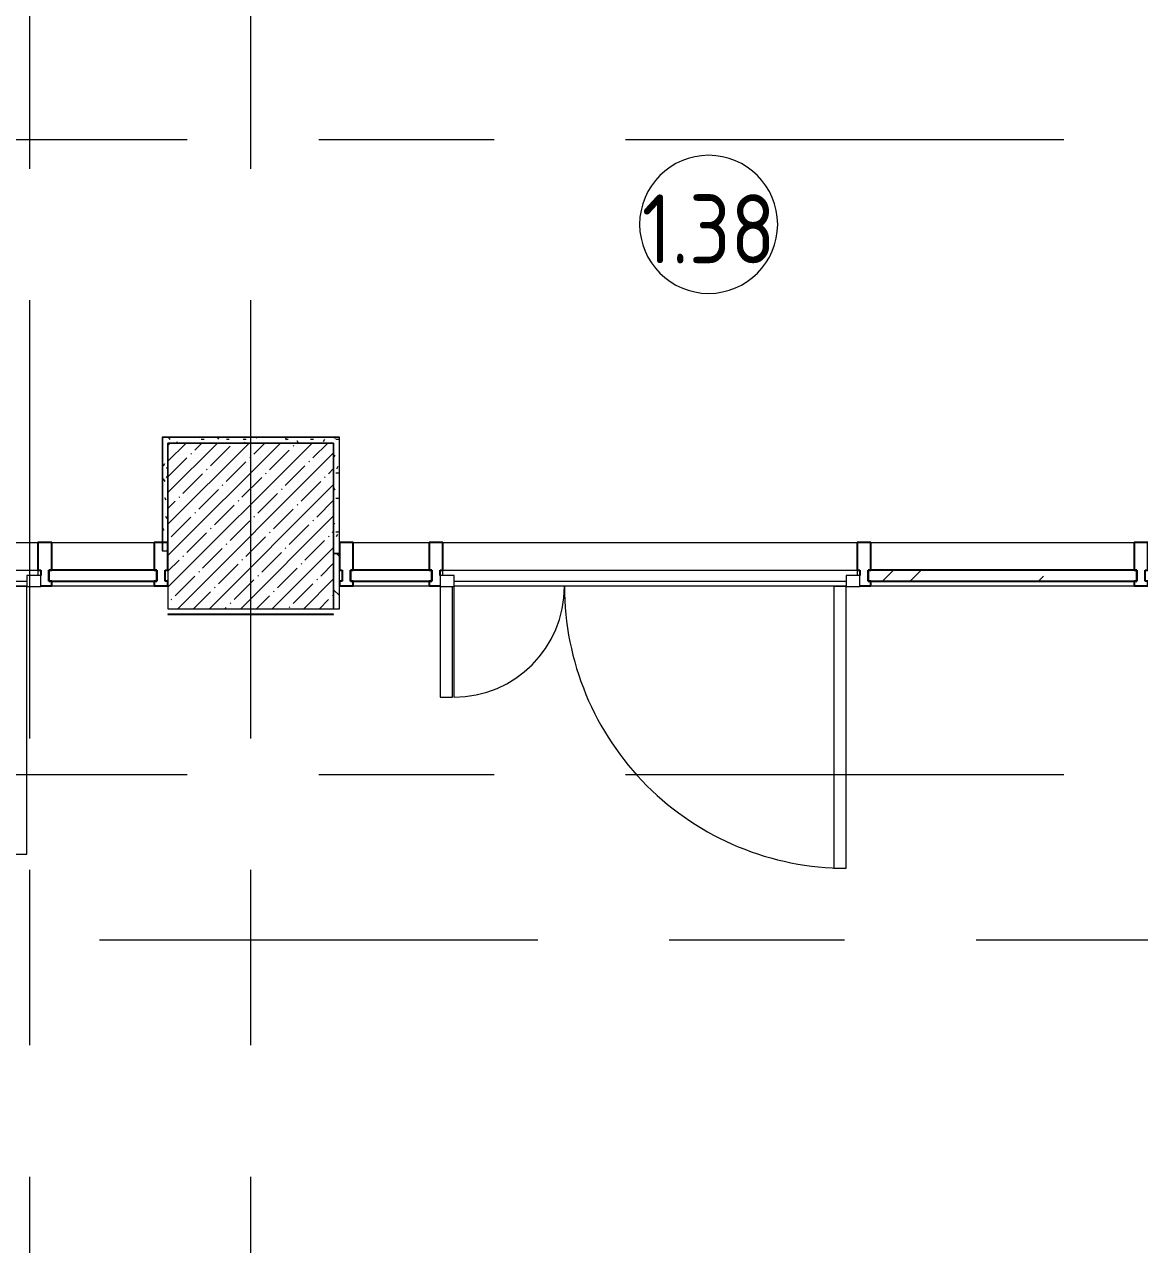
# Model space of a CAD drawing. Header units: millimetres. Extents: x 35881 to 234190, y -8553 to 29063.
# Drawn here: x 47640 to 51679, y 9397 to 13816 of the extents above; entities that cross this region are included whole.
import ezdxf

# ---------------------------------------------------------------- set-up
doc = ezdxf.new("R2010")
doc.units = ezdxf.units.MM
doc.linetypes.add('Осевая', pattern=[3175, 635, -476.25, 1587.5, -476.25])
for name, color, linetype, lineweight in [('A-AREA-IDEN', 7, 'Continuous', 9), ('A-DETL-GENF', 7, 'Continuous', 9), ('A-DOOR', 7, 'Continuous', 9), ('A-DOOR-1', 7, 'Continuous', 13), ('A-GLAZ-CURT', 7, 'Continuous', 9), ('A-GLAZ-CURT-1', 7, 'Continuous', 25), ('A-GLAZ-CWMG', 7, 'Continuous', 9), ('A-GLAZ-CWMG-1', 7, 'Continuous', 25), ('A-WALL', 7, 'Continuous', 9), ('I-WALL', 7, 'Continuous', 9), ('S-COLS', 7, 'Continuous', 9), ('Оси-2', 7, 'Осевая', 9)]:
    doc.layers.add(name, color=color, linetype=linetype, lineweight=lineweight)
doc.layers.add('A-WALL-1', color=7, linetype='Continuous', lineweight=9, true_color=0x3c3c3c)
doc.layers.add('A-WALL-FNSH-1', color=7, linetype='Continuous', lineweight=9, true_color=0x3c3c3c)
doc.styles.add('GOST Common_1', font='GOST_Common.ttf', dxfattribs={"width": 0.9, "height": 250})
pattern_1 = [(0, (0, 0), (121.92, 30.48), [10.058, -81.382, 10.058, -81.382, -487.68]), (0, (0, 0), (121.92, 30.48), [-182.88, 10.058, -172.822, 10.058, -81.382, -213.36]), (0, (0, 0), (121.92, 30.48), [-457.2, 10.058, -50.902, 10.058, -142.342]), (120, (45.72, 15.24), (-87.356454, 90.345817), [10.058, -81.382, 10.058, -81.382, -487.68]), (120, (45.72, 15.24), (-87.356454, 90.345817), [-182.88, 10.058, -172.822, 10.058, -81.382, -213.36]), (120, (45.72, 15.24), (-87.356454, 90.345817), [-457.2, 10.058, -50.902, 10.058, -142.342]), (240, (60.96, 76.2), (-34.563546, -120.825817), [10.058, -81.382, 10.058, -81.382, -487.68]), (240, (60.96, 76.2), (-34.563546, -120.825817), [-182.88, 10.058, -172.822, 10.058, -81.382, -213.36]), (240, (60.96, 76.2), (-34.563546, -120.825817), [-457.2, 10.058, -50.902, 10.058, -142.342])]

# ---------------------------------------------------------------- blocks, each defined once
blk = doc.blocks.new('Прямоугольный импост - Импост структурный с накладкой - 160мм Темный-32467808-План размещения напольных электротехнических лючков и розеток 1 этажа в осях 12-23')
at = {"layer": 'A-GLAZ-CWMG-1'}
for p, q in [((-50, 40), (-50, 140)), ((-50, 140), (0, 140)), ((0, 140), (0, 40)), ((-40, 40), (-50, 40)), ((-50, -17), (-50, 0)), ((-50, 0), (-40, 0)), ((-40, 0), (-40, 40)), ((-10, 40), (-10, 0)), ((0, 40), (-10, 40)), ((-10, 0), (0, 0)), ((0, 0), (0, -17)), ((0, -17), (-50, -17))]:
    blk.add_line(p, q, dxfattribs=at)
blk = doc.blocks.new('Системная панель - Стекло - 40мм-32784007-План размещения напольных электротехнических лючков и розеток 1 этажа в осях 12-23')
at = {"layer": 'A-GLAZ-CURT-1'}
for p, q in [((147.5, 0), (-147.5, 0)), ((-147.5, 0), (-147.5, -40)), ((147.5, -40), (147.5, 0)), ((-147.5, -40), (147.5, -40))]:
    blk.add_line(p, q, dxfattribs=at)
blk = doc.blocks.new('Дверь_Витражная_остекление_ - В-19-32784442-План размещения напольных электротехнических лючков и розеток 1 этажа в осях 12-23')
at = {"layer": 'A-DETL-GENF'}
for p, q in [((-665, 1040), (-710, 1040)), ((-710, 1040), (-710, 20)), ((-665, 20), (-665, 1040)), ((760, 420), (715, 420)), ((715, 420), (715, 20)), ((760, 20), (760, 420)), ((-710, 20), (-665, 20))]:
    blk.add_line(p, q, dxfattribs=at)
at = {"layer": 'A-DOOR'}
for p, q in [((-710, 1040), (-710, 20)), ((710, 420), (710, 20))]:
    blk.add_line(p, q, dxfattribs=at)
for centre, radius, start, end in [((-710, 20), 1020, 360, 90), ((710, 20), 400, 90, 180)]:
    blk.add_arc(centre, radius, start, end, dxfattribs=at)
at = {"layer": 'A-DOOR-1'}
for p, q in [((-710, 20), (-760, 20)), ((-760, 20), (-760, -20)), ((-710, -20), (-710, 20)), ((760, 20), (710, 20)), ((710, 20), (710, -20)), ((760, -20), (760, 20)), ((-760, -20), (-710, -20)), ((710, -20), (760, -20))]:
    blk.add_line(p, q, dxfattribs=at)
blk = doc.blocks.new('Прямоугольный импост - Импост структурный с накладкой - 160мм Темный-32784438-План размещения напольных электротехнических лючков и розеток 1 этажа в осях 12-23')
at = {"layer": 'A-GLAZ-CWMG'}
for p, q in [((49156, 11940), (50656, 11940)), ((49156, 11820), (49156, 11840)), ((49156, 11840), (50656, 11840)), ((50656, 11840), (50656, 11820)), ((49196, 11800), (50616, 11800)), ((49196, 11783), (50616, 11783))]:
    blk.add_line(p, q, dxfattribs=at)
blk = doc.blocks.new('Системная панель - Стекло - 40мм-32784544-План размещения напольных электротехнических лючков и розеток 1 этажа в осях 12-23')
at = {"layer": 'A-GLAZ-CURT'}
h = blk.add_hatch(dxfattribs=at)
h.set_pattern_fill('FP_64', color=256, style=0, pattern_type=2)
h.set_pattern_definition([(225, (51282.5, 11700), (282.8427, -282.8427), [200, -600]), (225, (51482.5, 11800), (282.8427, -282.8427), [600, -200]), (225, (51082.5, 11900), (282.8427, -282.8427), [200, -600])])
h.paths.add_polyline_path([(-486.5, 0), (-486.5, -40), (486.5, -40), (486.5, 0), (-172.4, 0)])
at = {"layer": 'A-GLAZ-CURT-1'}
for p, q in [((486.5, 0), (-486.5, 0)), ((-486.5, 0), (-486.5, -40)), ((486.5, -40), (486.5, 0)), ((-486.5, -40), (486.5, -40))]:
    blk.add_line(p, q, dxfattribs=at)
blk = doc.blocks.new('Прямоугольный импост - Импост структурный с накладкой - 160мм Темный-32784005-План размещения напольных электротехнических лючков и розеток 1 этажа в осях 12-23')
at = {"layer": 'A-GLAZ-CWMG'}
for p, q in [((48831, 11940), (49106, 11940)), ((48831, 11783), (49106, 11783))]:
    blk.add_line(p, q, dxfattribs=at)
blk = doc.blocks.new('Прямоугольный импост - Импост структурный с накладкой - 160мм Темный-V242-План размещения напольных электротехнических лючков и розеток 1 этажа в осях 12-23')
at = {"layer": 'A-GLAZ-CWMG-1'}
for p, q in [((-25, 40), (-25, 140)), ((-25, 140), (25, 140)), ((25, 140), (25, 40)), ((-15, 40), (-25, 40)), ((-25, -17), (-25, 0)), ((-25, 0), (-15, 0)), ((-15, 0), (-15, 40)), ((15, 40), (15, 20)), ((25, 40), (15, 40)), ((15, -17), (-25, -17))]:
    blk.add_line(p, q, dxfattribs=at)
blk = doc.blocks.new('Прямоугольный импост - Импост структурный с накладкой - 160мм Темный-V243-План размещения напольных электротехнических лючков и розеток 1 этажа в осях 12-23')
at = {"layer": 'A-GLAZ-CWMG-1'}
for p, q in [((-25, 40), (-25, 140)), ((-25, 140), (25, 140)), ((25, 140), (25, 40)), ((-15, 40), (-25, 40)), ((-15, 20), (-15, 40)), ((15, 40), (15, 0)), ((25, 40), (15, 40)), ((15, 0), (25, 0)), ((25, 0), (25, -17)), ((25, -17), (-15, -17))]:
    blk.add_line(p, q, dxfattribs=at)
blk = doc.blocks.new('Прямоугольный импост - Импост структурный с накладкой - 160мм Темный-32784440-План размещения напольных электротехнических лючков и розеток 1 этажа в осях 12-23')
at = {"layer": 'A-GLAZ-CWMG'}
for p, q in [((50706, 11940), (51659, 11940)), ((50706, 11783), (51659, 11783))]:
    blk.add_line(p, q, dxfattribs=at)
blk = doc.blocks.new('Прямоугольный импост - Импост структурный с накладкой - 160мм Темный-30755843-План размещения напольных электротехнических лючков и розеток 1 этажа в осях 12-23')
at = {"layer": 'A-GLAZ-CWMG-1'}
for p, q in [((0, 140), (-50, 140)), ((-50, 140), (-50, 40)), ((0, 40), (0, 140)), ((-50, 40), (-40, 40)), ((-40, 0), (-50, 0)), ((-50, 0), (-50, -17)), ((-40, 40), (-40, 0)), ((-10, 0), (-10, 40)), ((-10, 40), (0, 40)), ((0, 0), (-10, 0)), ((0, -17), (0, 0)), ((-50, -17), (0, -17))]:
    blk.add_line(p, q, dxfattribs=at)
blk = doc.blocks.new('Дверь_Витражная_остекление_ - В-9-32786634-План размещения напольных электротехнических лючков и розеток 1 этажа в осях 12-23')
at = {"layer": 'A-DETL-GENF'}
for p, q in [((-639.5, 989), (-684.5, 989)), ((-684.5, 989), (-684.5, 20)), ((-639.5, 20), (-639.5, 989)), ((734.5, 420), (689.5, 420)), ((689.5, 420), (689.5, 20)), ((734.5, 20), (734.5, 420)), ((-684.5, 20), (-639.5, 20))]:
    blk.add_line(p, q, dxfattribs=at)
at = {"layer": 'A-DOOR'}
for p, q in [((-684.5, 989), (-684.5, 20)), ((684.5, 420), (684.5, 20))]:
    blk.add_line(p, q, dxfattribs=at)
for centre, radius, start, end in [((-684.5, 20), 969, 360, 90), ((684.5, 20), 400, 90, 180)]:
    blk.add_arc(centre, radius, start, end, dxfattribs=at)
at = {"layer": 'A-DOOR-1'}
for p, q in [((-684.5, 20), (-734.5, 20)), ((-734.5, 20), (-734.5, -20)), ((-684.5, -20), (-684.5, 20)), ((734.5, 20), (684.5, 20)), ((684.5, 20), (684.5, -20)), ((734.5, -20), (734.5, 20)), ((-734.5, -20), (-684.5, -20)), ((684.5, -20), (734.5, -20))]:
    blk.add_line(p, q, dxfattribs=at)
blk = doc.blocks.new('Прямоугольный импост - Импост структурный с накладкой - 160мм Темный-32786259-План размещения напольных электротехнических лючков и розеток 1 этажа в осях 12-23')
at = {"layer": 'A-GLAZ-CWMG'}
for p, q in [((46240, 11940), (47689, 11940)), ((46240, 11820), (46240, 11840)), ((46240, 11840), (47689, 11840)), ((47689, 11840), (47689, 11820)), ((46280, 11800), (47649, 11800)), ((46280, 11783), (47649, 11783))]:
    blk.add_line(p, q, dxfattribs=at)
blk = doc.blocks.new('Системная панель - Стекло - 40мм-32786365-План размещения напольных электротехнических лючков и розеток 1 этажа в осях 12-23')
at = {"layer": 'A-GLAZ-CURT-1'}
for p, q in [((195.5, 0), (-195.5, 0)), ((-195.5, 0), (-195.5, -40)), ((195.5, -40), (195.5, 0)), ((-195.5, -40), (195.5, -40))]:
    blk.add_line(p, q, dxfattribs=at)
blk = doc.blocks.new('Прямоугольный импост - Импост структурный с накладкой - 160мм Темный-32786261-План размещения напольных электротехнических лючков и розеток 1 этажа в осях 12-23')
at = {"layer": 'A-GLAZ-CWMG'}
for p, q in [((47739, 11940), (48110, 11940)), ((47739, 11783), (48110, 11783))]:
    blk.add_line(p, q, dxfattribs=at)
blk = doc.blocks.new('Марка_Помещения - Номер-25198446-План размещения напольных электротехнических лючков и розеток 1 этажа в осях 12-23')
at = {"layer": 'A-AREA-IDEN'}
for start, end in [(360, 180), (180, 360)]:
    blk.add_arc((0, 0), 2.5, start, end, dxfattribs=at)

msp = doc.modelspace()

# ---------------------------------------------------------------- hatches: boundary and pattern name
at = {"layer": 'I-WALL'}
h = msp.add_hatch(dxfattribs=at)
h.set_pattern_fill('FP_58', color=256, style=0, pattern_type=2)
h.set_pattern_definition(pattern_1)
h.paths.add_polyline_path([(48760, 12300), (48760, 12320), (48140, 12320), (48140, 12300), (48445.3, 12300)])
h = msp.add_hatch(dxfattribs=at)
h.set_pattern_fill('FP_58', color=256, style=0, pattern_type=2)
h.set_pattern_definition(pattern_1)
h.paths.add_polyline_path([(48160, 11910), (48160, 12300), (48140, 12300), (48140, 11910)])
h = msp.add_hatch(dxfattribs=at)
h.set_pattern_fill('FP_58', color=256, style=0, pattern_type=2)
h.set_pattern_definition(pattern_1)
h.paths.add_polyline_path([(48780, 11900), (48780, 12320), (48760, 12320), (48760, 11900)])
h = msp.add_hatch(dxfattribs=at)
h.set_pattern_fill('FP_20', color=256, style=0, pattern_type=2)
h.set_pattern_definition([(135, (0, 0), (-70.71068, -70.71068), [])])
h.paths.add_polyline_path([(48760, 11700), (48781, 11700), (48780, 11900), (48760, 11900)])
at = {"layer": 'S-COLS'}
h = msp.add_hatch(dxfattribs=at)
h.set_pattern_fill('FP_1', color=256, style=0, pattern_type=2)
h.set_pattern_definition([(45, (0, 0), (-57.02463, 57.02463), []), (45, (57.025, 0), (-57.02463, 57.02463), [100.806, -20.161, 3.353, -16.808])])
h.paths.add_polyline_path([(48160, 11700), (48760, 11700), (48760, 12300), (48160, 12300)])

# ---------------------------------------------------------------- linework, layer by layer
at = {"layer": 'A-WALL'}
msp.add_line((48760, 11900), (48760, 11700), dxfattribs=at)
at = {"layer": 'A-WALL-1'}
for p, q in [((48780, 12320), (48140, 12320)), ((48140, 12320), (48140, 11910)), ((48160, 12300), (48760, 12300)), ((48160, 11910), (48160, 12300)), ((48760, 12300), (48760, 11900)), ((48140, 11910), (48160, 11910)), ((48781, 11900), (48760, 11900)), ((48760, 11900), (48780, 11900)), ((48781, 11700), (48781, 11900)), ((48760, 11700), (48781, 11700))]:
    msp.add_line(p, q, dxfattribs=at)
at = {"layer": 'A-WALL-FNSH-1'}
for p, q in [((48781, 12321), (48139, 12321)), ((48139, 12321), (48139, 11910)), ((48780, 12320), (48780, 11900)), ((48781, 11900), (48781, 12321)), ((48139, 11910), (48140, 11910)), ((48760, 11680), (48160, 11680)), ((48160, 11680), (48160, 11679)), ((48160, 11679), (48760, 11679)), ((48760, 11679), (48760, 11680))]:
    msp.add_line(p, q, dxfattribs=at)
at = {"layer": 'S-COLS'}
for p, q in [((48760, 12300), (48160, 12300)), ((48160, 12300), (48160, 11700)), ((48760, 11900), (48760, 12300)), ((48760, 11700), (48760, 11900)), ((48160, 11700), (48760, 11700))]:
    msp.add_line(p, q, dxfattribs=at)
at = {"layer": 'Оси-2'}
for p, q in [((47660, 593.7), (47660, 24898.1)), ((48460, 593.7), (48460, 24898.1)), ((39180.8, 13400), (81600, 13400)), ((39180.8, 11100), (82200, 11100)), ((40450.8, 10500), (82200, 10500))]:
    msp.add_line(p, q, dxfattribs=at)

# ---------------------------------------------------------------- block references
at = {"layer": 'A-AREA-IDEN', "xscale": 99.99999999999993, "yscale": 99.99999999999993, "zscale": 99.99999999999993}
msp.add_blockref('Марка_Помещения - Номер-25198446-План размещения напольных электротехнических лючков и розеток 1 этажа в осях 12-23', (50118.2, 13092.1), dxfattribs=at)
at = {"layer": 'A-DOOR', "rotation": 180}
for name, p in [('Дверь_Витражная_остекление_ - В-9-32786634-План размещения напольных электротехнических лючков и розеток 1 этажа в осях 12-23', (46964.5, 11800)), ('Дверь_Витражная_остекление_ - В-19-32784442-План размещения напольных электротехнических лючков и розеток 1 этажа в осях 12-23', (49906, 11800))]:
    msp.add_blockref(name, p, dxfattribs=at)
at = {"layer": 'A-GLAZ-CURT', "rotation": 180}
for name, p in [('Системная панель - Стекло - 40мм-32786365-План размещения напольных электротехнических лючков и розеток 1 этажа в осях 12-23', (47924.5, 11800)), ('Системная панель - Стекло - 40мм-32784007-План размещения напольных электротехнических лючков и розеток 1 этажа в осях 12-23', (48968.5, 11800)), ('Системная панель - Стекло - 40мм-32784544-План размещения напольных электротехнических лючков и розеток 1 этажа в осях 12-23', (51182.5, 11800))]:
    msp.add_blockref(name, p, dxfattribs=at)
at = {"layer": 'A-GLAZ-CWMG'}
for name, p in [('Прямоугольный импост - Импост структурный с накладкой - 160мм Темный-32786259-План размещения напольных электротехнических лючков и розеток 1 этажа в осях 12-23', (0, 0)), ('Прямоугольный импост - Импост структурный с накладкой - 160мм Темный-32786261-План размещения напольных электротехнических лючков и розеток 1 этажа в осях 12-23', (0, 0)), ('Прямоугольный импост - Импост структурный с накладкой - 160мм Темный-30755843-План размещения напольных электротехнических лючков и розеток 1 этажа в осях 12-23', (48160, 11800)), ('Прямоугольный импост - Импост структурный с накладкой - 160мм Темный-32784005-План размещения напольных электротехнических лючков и розеток 1 этажа в осях 12-23', (0, 0)), ('Прямоугольный импост - Импост структурный с накладкой - 160мм Темный-32784438-План размещения напольных электротехнических лючков и розеток 1 этажа в осях 12-23', (0, 0)), ('Прямоугольный импост - Импост структурный с накладкой - 160мм Темный-32784440-План размещения напольных электротехнических лючков и розеток 1 этажа в осях 12-23', (0, 0)), ('Прямоугольный импост - Импост структурный с накладкой - 160мм Темный-30755843-План размещения напольных электротехнических лючков и розеток 1 этажа в осях 12-23', (51709, 11800))]:
    msp.add_blockref(name, p, dxfattribs=at)
at = {"layer": 'A-GLAZ-CWMG', "extrusion": (0, 0, -1)}
for name, p in [('Прямоугольный импост - Импост структурный с накладкой - 160мм Темный-V242-План размещения напольных электротехнических лючков и розеток 1 этажа в осях 12-23', (-47714, 11800)), ('Прямоугольный импост - Импост структурный с накладкой - 160мм Темный-32467808-План размещения напольных электротехнических лючков и розеток 1 этажа в осях 12-23', (-48781, 11800)), ('Прямоугольный импост - Импост структурный с накладкой - 160мм Темный-V243-План размещения напольных электротехнических лючков и розеток 1 этажа в осях 12-23', (-49131, 11800)), ('Прямоугольный импост - Импост структурный с накладкой - 160мм Темный-V242-План размещения напольных электротехнических лючков и розеток 1 этажа в осях 12-23', (-50681, 11800))]:
    msp.add_blockref(name, p, dxfattribs=at)

# ---------------------------------------------------------------- texts
at = {"layer": 'A-AREA-IDEN', "insert": (49876.3, 13200.6), "char_height": 250, "width": 606.076, "attachment_point": 1, "style": 'GOST Common_1'}
msp.add_mtext('1.38', dxfattribs=at)

doc.saveas('drawing.dxf')
